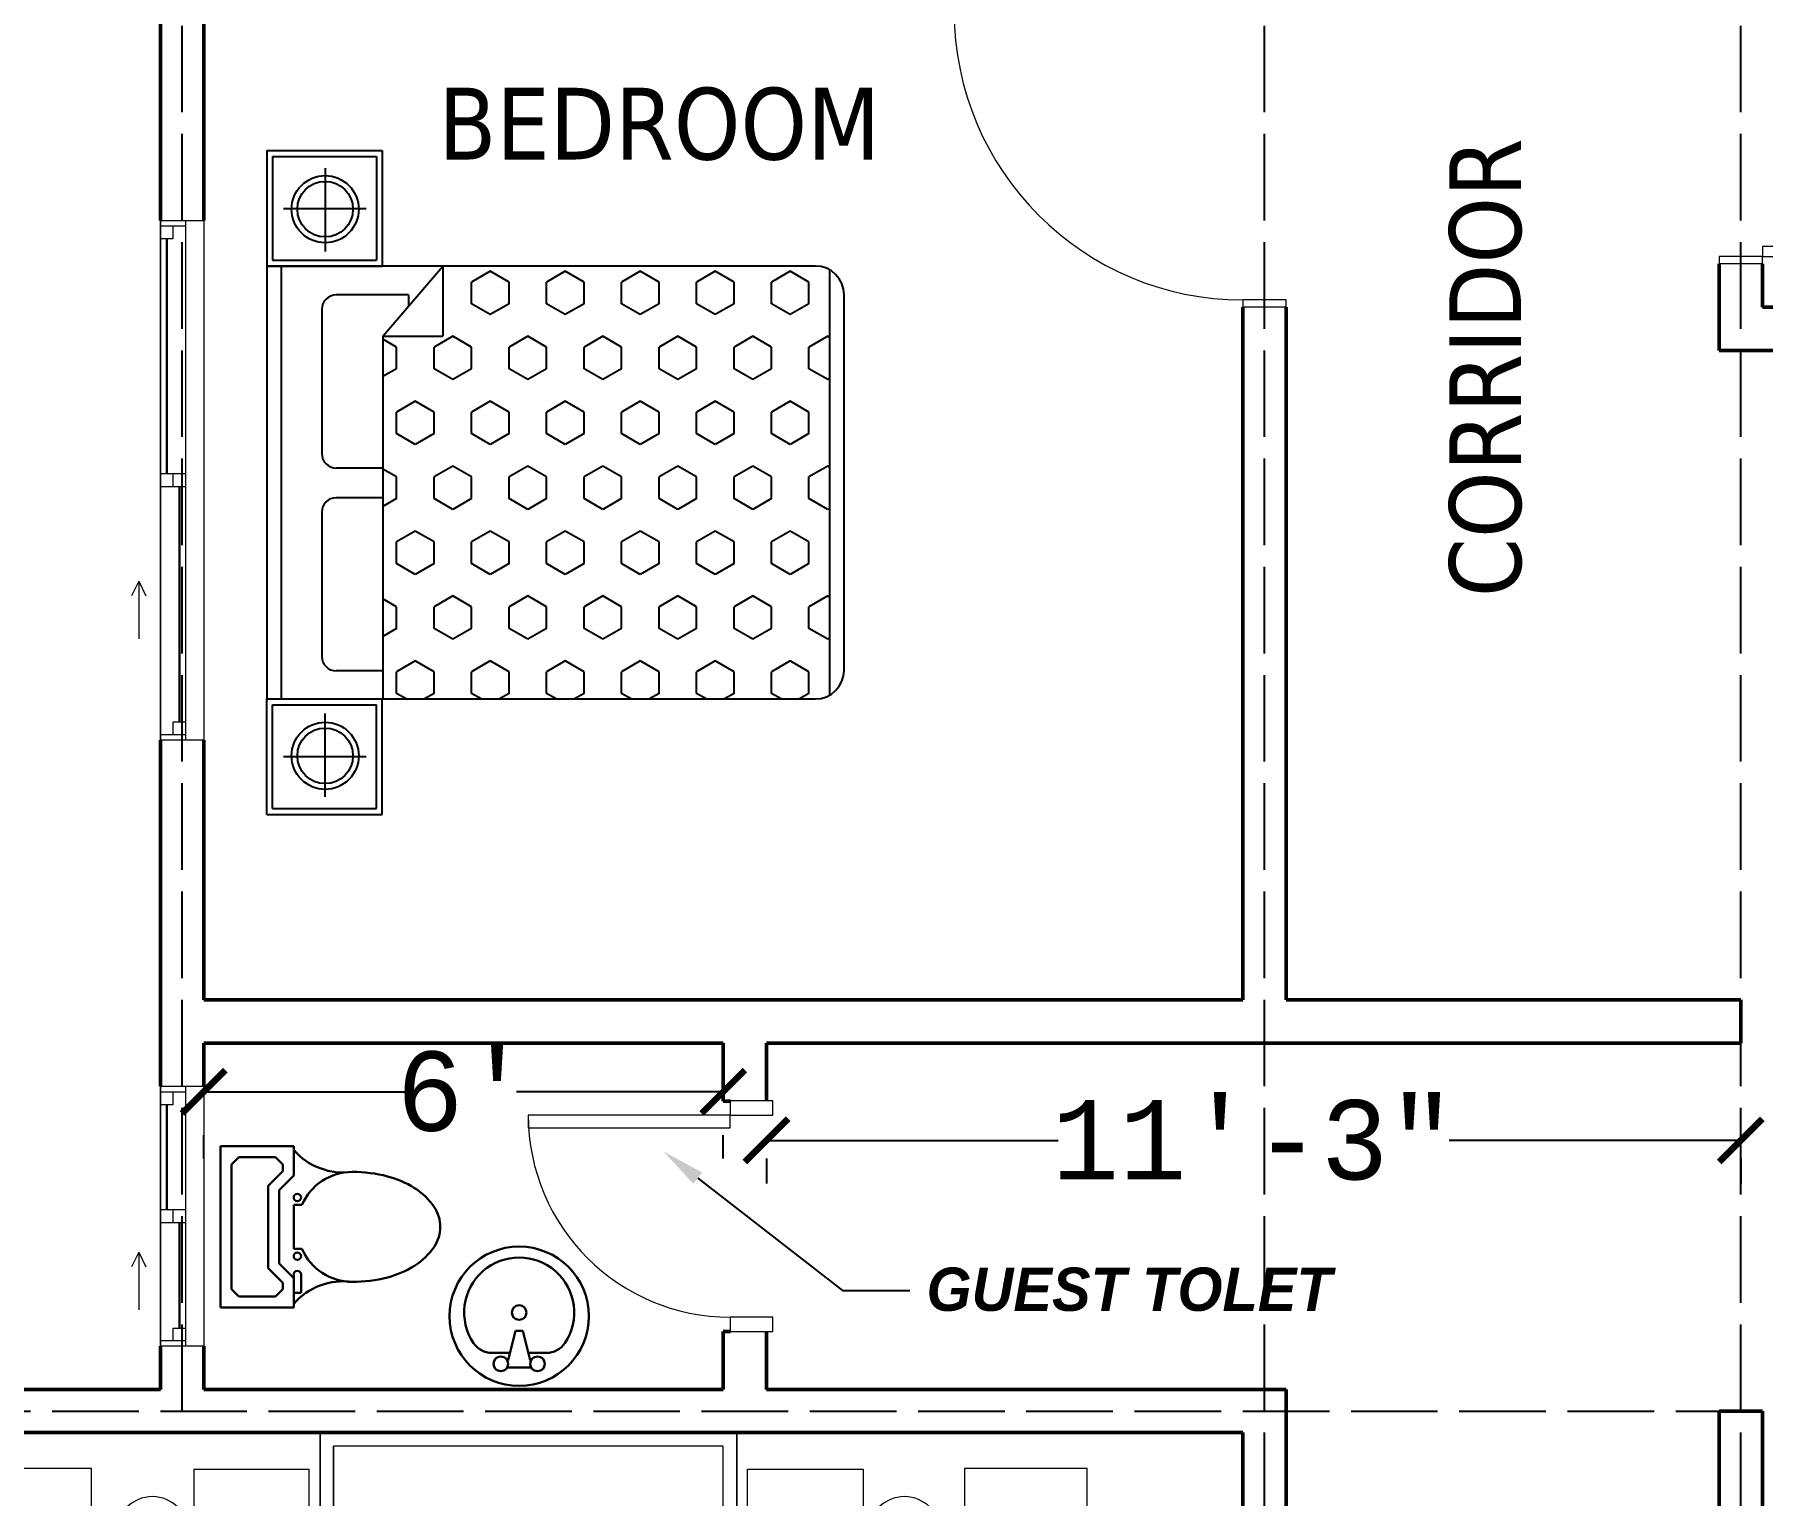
# Model space of a CAD drawing. Header units: inches. Extents: x 8351 to 42256, y 21052 to 33437.
# Drawn here: x 12259.1 to 12498.6, y 24125.3 to 24327.8 of the extents above; entities that cross this region are included whole.
import ezdxf
from ezdxf import colors
from ezdxf.entities.mleader import LeaderData, LeaderLine
from ezdxf.math import Vec2, Vec3

# ---------------------------------------------------------------- set-up
doc = ezdxf.new("R2010")
doc.units = ezdxf.units.IN
doc.header["$MEASUREMENT"] = 0
doc.linetypes.add('ACAD_ISO02W100', pattern=[15, 12, -3])
for name, color, linetype, lineweight in [('A-DIM', 7, 'Continuous', 25), ('A-DOOR', 10, 'Continuous', 13), ('A-DOOR-FRAM', 31, 'Continuous', 20), ('A-GLAZ', 160, 'Continuous', 13), ('A-PLUMBING', 6, 'Continuous', 30), ('A-TEXT', 7, 'Continuous', 25), ('A-WALL', 7, 'Continuous', 35), ('I-FURN', 30, 'Continuous', 9)]:
    doc.layers.add(name, color=color, linetype=linetype, lineweight=lineweight)
doc.layers.add('A-FUNTURE', color=241, linetype='Continuous')
doc.layers.add('A-G-BEAM', color=8, linetype='ACAD_ISO02W100')
doc.styles.add('ATT', font='txt')
doc.styles.add('PDF Tahoma', font='tahoma.ttf')
doc.styles.get("Standard").update_dxf_attribs({"font": 'consolab.ttf', "height": 11})
doc.dimstyles.get("Standard").update_dxf_attribs({"dimtxt": 11, "dimasz": 6, "dimexe": 6, "dimexo": 16, "dimgap": 0.09, "dimtad": 0, "dimdec": 0, "dimzin": 0, "dimdsep": 46, "dimlunit": 4, "dimtxsty": 'Standard', "dimblk": 'ARCHTICK', "dimcen": 0.09, "dimclrd": 256, "dimclre": 256, "dimclrt": 256, "dimadec": 0, "dimazin": 0, "dimtfac": 1, "dimtdec": 0, "dimtix": 1, "dimtofl": 0, "dimtmove": 0, "dimatfit": 2, "dimldrblk": 'ARCHTICK', "dimfxl": 1, "dimtolj": 1, "dimtzin": 0, "dimlwd": -1, "dimlwe": -1, "dimarcsym": 0})

# ---------------------------------------------------------------- blocks, each defined once
blk = doc.blocks.new('M_Window-Sliding-Double - 1500 x 1200mm-320546-B-Floorplan')
at = {"layer": 'A-GLAZ'}
for p, q in [((-36, 3.15), (36, 3.15)), ((36, -2.85), (-36, -2.85)), ((14, -5.85), (16, -4.85)), ((14, -5.85), (16, -6.85)), ((14, -5.85), (22, -5.85))]:
    blk.add_line(p, q, dxfattribs=at)
at = {"layer": 'A-GLAZ', "lineweight": 20}
for p, q in [((-36, -2.85), (-36, 3.15)), ((36, 3.15), (36, -2.85)), ((-36, 0.65), (-35.25, 0.65)), ((-35.25, -2.85), (-35.25, 0.65)), ((-0.875, 0.65), (0.875, 0.65)), ((-0.875, 0.65), (-0.875, -2.85)), ((0.875, -2.85), (0.875, 0.65)), ((33.5, 0.65), (36, 0.65)), ((33.5, -1.1), (33.5, 0.65)), ((35.25, -2.85), (35.25, 0.65)), ((-33.5, -1.1), (-35.25, -1.1)), ((-33.5, -2.85), (-33.5, -1.1)), ((0.875, -1.1), (-0.875, -1.1)), ((35.25, -1.1), (33.5, -1.1)), ((-36, -2.85), (-33.5, -2.85)), ((-0.875, -2.85), (0.875, -2.85)), ((35.25, -2.85), (36, -2.85))]:
    blk.add_line(p, q, dxfattribs=at)
at = {"layer": 'A-GLAZ', "lineweight": 9}
for p, q in [((-35.25, 0.65), (-0.875, 0.65)), ((0.875, 0.65), (33.5, 0.65)), ((-33.5, -2.85), (-0.875, -2.85)), ((0.875, -2.85), (35.25, -2.85))]:
    blk.add_line(p, q, dxfattribs=at)
at = {"layer": 'A-GLAZ', "lineweight": 30}
for p, q in [((-33.5, -1.975), (-0.875, -1.975)), ((0.875, -0.225), (33.5, -0.225))]:
    blk.add_line(p, q, dxfattribs=at)
blk = doc.blocks.new('M_Window-Sliding-Double - 1500 x 1200mm 4-320541-B-Floorplan')
at = {"layer": 'A-GLAZ'}
for p, q in [((-18, 3.15), (18, 3.15)), ((18, -2.85), (-18, -2.85)), ((5, -5.85), (7, -4.85)), ((5, -5.85), (7, -6.85)), ((5, -5.85), (13, -5.85))]:
    blk.add_line(p, q, dxfattribs=at)
at = {"layer": 'A-GLAZ', "lineweight": 20}
for p, q in [((-18, -2.85), (-18, 3.15)), ((18, 3.15), (18, -2.85)), ((-18, 0.65), (-17.25, 0.65)), ((-17.25, -2.85), (-17.25, 0.65)), ((-0.875, 0.65), (0.875, 0.65)), ((-0.875, 0.65), (-0.875, -2.85)), ((0.875, -2.85), (0.875, 0.65)), ((15.5, 0.65), (18, 0.65)), ((15.5, -1.1), (15.5, 0.65)), ((17.25, -2.85), (17.25, 0.65)), ((-15.5, -1.1), (-17.25, -1.1)), ((-15.5, -2.85), (-15.5, -1.1)), ((0.875, -1.1), (-0.875, -1.1)), ((17.25, -1.1), (15.5, -1.1)), ((-18, -2.85), (-15.5, -2.85)), ((-0.875, -2.85), (0.875, -2.85)), ((17.25, -2.85), (18, -2.85))]:
    blk.add_line(p, q, dxfattribs=at)
at = {"layer": 'A-GLAZ', "lineweight": 9}
for p, q in [((-17.25, 0.65), (-0.875, 0.65)), ((0.875, 0.65), (15.5, 0.65)), ((-15.5, -2.85), (-0.875, -2.85)), ((0.875, -2.85), (17.25, -2.85))]:
    blk.add_line(p, q, dxfattribs=at)
at = {"layer": 'A-GLAZ', "lineweight": 30}
for p, q in [((-15.5, -1.975), (-0.875, -1.975)), ((0.875, -0.225), (15.5, -0.225))]:
    blk.add_line(p, q, dxfattribs=at)
blk = doc.blocks.new('M_Door-Passage-Single-Vision_Lite - M_Door-Passage-Single-Vision_Lite-332601-B-Floorplan')
at = {"layer": 'A-DOOR', "lineweight": 20}
for p, q in [((14, 30.27), (12.23, 30.27)), ((12.23, 30.27), (12.23, 2.27)), ((14, 2.27), (14, 30.27)), ((12.23, 2.27), (14, 2.27))]:
    blk.add_line(p, q, dxfattribs=at)
at = {"layer": 'A-DOOR', "lineweight": 9}
blk.add_arc((14, 2.27), 28, 90, 180, dxfattribs=at)
at = {"layer": 'A-DOOR-FRAM'}
for p, q in [((-14, 2.27), (-15.97, 2.27)), ((-15.97, 2.27), (-15.97, -3.64)), ((-14, -3.64), (-14, 2.27)), ((14, 2.27), (14, -3.64)), ((15.97, 2.27), (14, 2.27)), ((15.97, -3.64), (15.97, 2.27)), ((-15.97, -3.64), (-14, -3.64)), ((14, -3.64), (15.97, -3.64))]:
    blk.add_line(p, q, dxfattribs=at)
blk = doc.blocks.new('M_Door-Interior-Single-6_Panel-Wood - M_Door-Interior-Single-6_Panel-Wood-335759-B-Floorplan')
at = {"layer": 'A-DOOR', "lineweight": 20}
for p, q in [((20, 42.88), (18.62, 42.88)), ((18.62, 42.88), (18.62, 2.88)), ((20, 2.88), (20, 42.88)), ((18.62, 2.88), (20, 2.88))]:
    blk.add_line(p, q, dxfattribs=at)
at = {"layer": 'A-DOOR', "lineweight": 9}
blk.add_arc((20, 2.88), 40, 90, 180, dxfattribs=at)
at = {"layer": 'A-DOOR-FRAM'}
for p, q in [((-20, 2.88), (-20.98, 2.88)), ((-20.98, 2.88), (-20.98, -3.13)), ((-20, -3.13), (-20, 2.88)), ((20, 2.88), (20, -3.13)), ((20.98, 2.88), (20, 2.88)), ((20.98, -3.13), (20.98, 2.88)), ((-20.98, -3.13), (-20, -3.13)), ((20, -3.13), (20.98, -3.13))]:
    blk.add_line(p, q, dxfattribs=at)
blk = doc.blocks.new('Entertainment_Center_9063 - Entertainment_Center_9063-571366-UPPER-FLOOR')
at = {"layer": 'I-FURN'}
for p, q in [((25.87, 25.87), (-31.87, 25.87)), ((-31.87, 25.87), (-31.87, 11.92)), ((-31.87, 25.87), (25.87, 25.87)), ((-31.87, 11.92), (-31.87, 25.87)), ((-30, 24), (-30, 11.92)), ((24, 24), (-30, 24)), ((24, 24), (-30, 24)), ((-30, 11.92), (-30, 24)), ((24, 11.92), (24, 24)), ((24, 11.92), (24, 24)), ((25.87, 11.92), (25.87, 25.87)), ((25.87, 25.87), (25.87, 11.92)), ((-80.55, 20.92), (-80.55, -0.08)), ((-63.55, 20.92), (-80.55, 20.92)), ((-63.55, -0.08), (-63.55, 20.92)), ((-49.37, 20.83), (-33.37, 20.83)), ((-49.37, 20.83), (-49.37, 9.92)), ((-33.37, 11.92), (-33.37, 20.83)), ((27.37, 20.83), (43.37, 20.83)), ((27.37, 11.92), (27.37, 20.83)), ((43.37, 20.83), (43.37, 9.92)), ((57.45, 20.92), (57.45, -0.08)), ((74.45, 20.92), (57.45, 20.92)), ((74.45, -0.08), (74.45, 20.92)), ((-57.61, 13.63), (-52.61, 13.63)), ((-57.61, 13.63), (-57.11, 9.92)), ((-52.61, 13.63), (-53.11, 9.92)), ((-6.87, 14.25), (-6.87, 11.92)), ((0.88, 14.25), (-6.87, 14.25)), ((0.88, 11.92), (0.88, 14.25)), ((46.61, 13.63), (51.61, 13.63)), ((46.61, 13.63), (47.11, 9.92)), ((51.61, 13.63), (51.11, 9.92)), ((-57.11, 9.92), (-53.11, 9.92)), ((-57.11, 9.86), (-57.11, 9.92)), ((-53.11, 9.92), (-57.11, 9.92)), ((-53.11, 9.86), (-57.11, 9.86)), ((-53.11, 9.92), (-53.11, 9.86)), ((-49.37, 9.92), (-45.08, 11.92)), ((43.37, 9.92), (-49.37, 9.92)), ((-49.37, 9.92), (-49.37, 8.92)), ((-45.08, 11.92), (39.08, 11.92)), ((39.08, 11.92), (43.37, 9.92)), ((43.37, 8.92), (43.37, 9.92)), ((47.11, 9.92), (51.11, 9.92)), ((47.11, 9.92), (47.11, 9.86)), ((51.11, 9.92), (47.11, 9.92)), ((51.11, 9.86), (47.11, 9.86)), ((51.11, 9.86), (51.11, 9.92)), ((-49.37, 8.92), (-49.37, 0)), ((43.37, 8.92), (-49.37, 8.92)), ((-33.37, 0), (-33.37, 8.92)), ((-31.87, 8.92), (-31.87, -1.87)), ((-31.87, -1.87), (-31.87, 8.92)), ((-30, 8.92), (-30, 0)), ((-30, 0), (-30, 8.92)), ((24, 0), (24, 8.92)), ((24, 0), (24, 8.92)), ((25.87, -1.87), (25.87, 8.92)), ((25.87, 8.92), (25.87, -1.87)), ((27.37, 0), (27.37, 8.92)), ((43.37, 8.92), (43.37, 0)), ((-21.94, 4.97), (-11.94, 4.97)), ((-21.94, 4.82), (-21.94, 4.97)), ((-21.94, 0.97), (-21.94, 4.82)), ((-21.94, 4.82), (-11.94, 4.82)), ((-11.94, 4.97), (-11.94, 4.82)), ((-11.94, 4.82), (-11.94, 0.97)), ((5.69, 4.57), (5.69, 4.72)), ((5.69, 4.72), (15.69, 4.72)), ((5.69, 0.72), (5.69, 4.57)), ((5.69, 4.57), (15.69, 4.57)), ((15.69, 4.72), (15.69, 4.57)), ((15.69, 4.57), (15.69, 0.72)), ((-33.37, 0), (-49.37, 0)), ((-30, 0), (24, 0)), ((-30, 0), (24, 0)), ((-21.94, 0.54), (-21.94, 0.97)), ((-11.94, 0.97), (-21.94, 0.97)), ((-21.94, 0.54), (-11.94, 0.54)), ((-11.94, 0.97), (-11.94, 0.54)), ((5.69, 0.29), (5.69, 0.72)), ((15.69, 0.72), (5.69, 0.72)), ((5.69, 0.29), (15.69, 0.29)), ((15.69, 0.72), (15.69, 0.29)), ((43.37, 0), (27.37, 0)), ((-80.55, -0.08), (-63.55, -0.08)), ((-79.84, -0.08), (-79.84, -0.2)), ((-64.09, -0.2), (-79.84, -0.2)), ((-64.09, -0.2), (-64.09, -0.08)), ((-46.62, 0), (-46.62, -0.06)), ((-36.12, -0.06), (-46.62, -0.06)), ((-36.12, -0.06), (-36.12, 0)), ((-31.87, -1.87), (25.87, -1.87)), ((25.87, -1.87), (-31.87, -1.87)), ((30.12, 0), (30.12, -0.06)), ((40.62, -0.06), (30.12, -0.06)), ((40.62, -0.06), (40.62, 0)), ((57.45, -0.08), (74.45, -0.08)), ((58.13, -0.08), (58.13, -0.2)), ((73.88, -0.2), (58.13, -0.2)), ((73.88, -0.2), (73.88, -0.08))]:
    blk.add_line(p, q, dxfattribs=at)
at = {"layer": 'I-FURN', "flags": 128}
for points in [[(-78.28, -0.2), (-78.28, -0.22), (-78.28, -0.24), (-78.28, -0.26), (-78.28, -0.28), (-78.27, -0.3), (-78.27, -0.32), (-78.27, -0.34), (-78.26, -0.36), (-78.25, -0.38), (-78.25, -0.4), (-78.24, -0.42), (-78.23, -0.43), (-78.22, -0.45), (-78.21, -0.47), (-78.2, -0.49), (-78.19, -0.5), (-78.17, -0.52), (-78.16, -0.53), (-78.15, -0.55), (-78.13, -0.56), (-78.12, -0.58), (-78.1, -0.59), (-78.09, -0.6), (-78.07, -0.61), (-78.06, -0.62), (-78.04, -0.64), (-78.02, -0.65), (-78, -0.65), (-77.98, -0.66), (-77.97, -0.67), (-77.95, -0.68), (-77.93, -0.68), (-77.91, -0.69), (-77.89, -0.69), (-77.87, -0.7), (-77.85, -0.7), (-77.83, -0.7), (-77.81, -0.7), (-77.79, -0.7), (-77.77, -0.7), (-77.75, -0.7), (-77.73, -0.7), (-77.71, -0.7), (-77.69, -0.7), (-77.67, -0.69), (-77.65, -0.69), (-77.63, -0.68), (-77.61, -0.67), (-77.6, -0.67), (-77.58, -0.66), (-77.56, -0.65), (-77.54, -0.64), (-77.52, -0.63), (-77.51, -0.62), (-77.49, -0.61), (-77.47, -0.6), (-77.46, -0.58), (-77.44, -0.57), (-77.43, -0.56), (-77.42, -0.54), (-77.4, -0.53), (-77.39, -0.51), (-77.38, -0.5), (-77.37, -0.48), (-77.36, -0.46), (-77.35, -0.44), (-77.34, -0.43), (-77.33, -0.41), (-77.32, -0.39), (-77.31, -0.37), (-77.31, -0.35), (-77.3, -0.33), (-77.3, -0.31), (-77.29, -0.29), (-77.29, -0.27), (-77.29, -0.25), (-77.29, -0.23), (-77.29, -0.21), (-77.28, -0.2)], [(-73.1, -0.2), (-73.1, -0.24), (-73.1, -0.28), (-73.09, -0.32), (-73.09, -0.36), (-73.08, -0.4), (-73.07, -0.44), (-73.06, -0.48), (-73.05, -0.52), (-73.04, -0.56), (-73.02, -0.59), (-73.01, -0.63), (-72.99, -0.67), (-72.97, -0.7), (-72.95, -0.74), (-72.93, -0.77), (-72.9, -0.8), (-72.88, -0.83), (-72.85, -0.86), (-72.83, -0.89), (-72.8, -0.92), (-72.77, -0.95), (-72.74, -0.97), (-72.71, -1), (-72.68, -1.02), (-72.64, -1.05), (-72.61, -1.07), (-72.57, -1.09), (-72.54, -1.1), (-72.5, -1.12), (-72.46, -1.14), (-72.43, -1.15), (-72.39, -1.16), (-72.35, -1.17), (-72.31, -1.18), (-72.27, -1.19), (-72.23, -1.2), (-72.19, -1.2), (-72.15, -1.2), (-72.11, -1.2), (-72.07, -1.2), (-72.03, -1.2), (-71.99, -1.2), (-71.95, -1.19), (-71.91, -1.19), (-71.87, -1.18), (-71.84, -1.17), (-71.8, -1.16), (-71.76, -1.14), (-71.72, -1.13), (-71.69, -1.11), (-71.65, -1.1), (-71.61, -1.08), (-71.58, -1.06), (-71.55, -1.04), (-71.51, -1.01), (-71.48, -0.99), (-71.45, -0.96), (-71.42, -0.94), (-71.39, -0.91), (-71.36, -0.88), (-71.34, -0.85), (-71.31, -0.82), (-71.29, -0.79), (-71.27, -0.75), (-71.25, -0.72), (-71.23, -0.68), (-71.21, -0.65), (-71.19, -0.61), (-71.17, -0.58), (-71.16, -0.54), (-71.15, -0.5), (-71.14, -0.46), (-71.13, -0.42), (-71.12, -0.38), (-71.11, -0.35), (-71.11, -0.31), (-71.1, -0.27), (-71.1, -0.23), (-71.1, -0.2)], [(-66.73, -0.2), (-66.73, -0.22), (-66.73, -0.24), (-66.73, -0.26), (-66.73, -0.28), (-66.72, -0.3), (-66.72, -0.32), (-66.71, -0.34), (-66.71, -0.36), (-66.7, -0.38), (-66.69, -0.4), (-66.69, -0.42), (-66.68, -0.43), (-66.67, -0.45), (-66.66, -0.47), (-66.65, -0.49), (-66.63, -0.5), (-66.62, -0.52), (-66.61, -0.53), (-66.6, -0.55), (-66.58, -0.56), (-66.57, -0.58), (-66.55, -0.59), (-66.54, -0.6), (-66.52, -0.61), (-66.5, -0.62), (-66.49, -0.64), (-66.47, -0.65), (-66.45, -0.65), (-66.43, -0.66), (-66.41, -0.67), (-66.4, -0.68), (-66.38, -0.68), (-66.36, -0.69), (-66.34, -0.69), (-66.32, -0.7), (-66.3, -0.7), (-66.28, -0.7), (-66.26, -0.7), (-66.24, -0.7), (-66.22, -0.7), (-66.2, -0.7), (-66.18, -0.7), (-66.16, -0.7), (-66.14, -0.7), (-66.12, -0.69), (-66.1, -0.69), (-66.08, -0.68), (-66.06, -0.67), (-66.04, -0.67), (-66.03, -0.66), (-66.01, -0.65), (-65.99, -0.64), (-65.97, -0.63), (-65.96, -0.62), (-65.94, -0.61), (-65.92, -0.6), (-65.91, -0.58), (-65.89, -0.57), (-65.88, -0.56), (-65.86, -0.54), (-65.85, -0.53), (-65.84, -0.51), (-65.83, -0.5), (-65.82, -0.48), (-65.8, -0.46), (-65.79, -0.44), (-65.79, -0.43), (-65.78, -0.41), (-65.77, -0.39), (-65.76, -0.37), (-65.76, -0.35), (-65.75, -0.33), (-65.75, -0.31), (-65.74, -0.29), (-65.74, -0.27), (-65.74, -0.25), (-65.73, -0.23), (-65.73, -0.21), (-65.73, -0.2)], [(59.68, -0.2), (59.68, -0.22), (59.68, -0.24), (59.68, -0.26), (59.68, -0.28), (59.69, -0.3), (59.69, -0.32), (59.7, -0.34), (59.7, -0.36), (59.71, -0.38), (59.72, -0.4), (59.73, -0.42), (59.73, -0.43), (59.74, -0.45), (59.75, -0.47), (59.77, -0.49), (59.78, -0.5), (59.79, -0.52), (59.8, -0.53), (59.82, -0.55), (59.83, -0.56), (59.84, -0.58), (59.86, -0.59), (59.88, -0.6), (59.89, -0.61), (59.91, -0.62), (59.92, -0.64), (59.94, -0.65), (59.96, -0.65), (59.98, -0.66), (60, -0.67), (60.02, -0.68), (60.03, -0.68), (60.05, -0.69), (60.07, -0.69), (60.09, -0.7), (60.11, -0.7), (60.13, -0.7), (60.15, -0.7), (60.17, -0.7), (60.19, -0.7), (60.21, -0.7), (60.23, -0.7), (60.25, -0.7), (60.27, -0.7), (60.29, -0.69), (60.31, -0.69), (60.33, -0.68), (60.35, -0.67), (60.37, -0.67), (60.39, -0.66), (60.4, -0.65), (60.42, -0.64), (60.44, -0.63), (60.46, -0.62), (60.47, -0.61), (60.49, -0.6), (60.5, -0.58), (60.52, -0.57), (60.53, -0.56), (60.55, -0.54), (60.56, -0.53), (60.57, -0.51), (60.58, -0.5), (60.6, -0.48), (60.61, -0.46), (60.62, -0.44), (60.63, -0.43), (60.63, -0.41), (60.64, -0.39), (60.65, -0.37), (60.66, -0.35), (60.66, -0.33), (60.67, -0.31), (60.67, -0.29), (60.67, -0.27), (60.68, -0.25), (60.68, -0.23), (60.68, -0.21), (60.68, -0.2)], [(64.86, -0.2), (64.86, -0.24), (64.86, -0.28), (64.87, -0.32), (64.87, -0.36), (64.88, -0.4), (64.89, -0.44), (64.9, -0.48), (64.91, -0.52), (64.93, -0.56), (64.94, -0.59), (64.96, -0.63), (64.97, -0.67), (64.99, -0.7), (65.01, -0.74), (65.04, -0.77), (65.06, -0.8), (65.08, -0.83), (65.11, -0.86), (65.14, -0.89), (65.16, -0.92), (65.19, -0.95), (65.22, -0.97), (65.26, -1), (65.29, -1.02), (65.32, -1.05), (65.35, -1.07), (65.39, -1.09), (65.43, -1.1), (65.46, -1.12), (65.5, -1.14), (65.54, -1.15), (65.57, -1.16), (65.61, -1.17), (65.65, -1.18), (65.69, -1.19), (65.73, -1.2), (65.77, -1.2), (65.81, -1.2), (65.85, -1.2), (65.89, -1.2), (65.93, -1.2), (65.97, -1.2), (66.01, -1.19), (66.05, -1.19), (66.09, -1.18), (66.13, -1.17), (66.17, -1.16), (66.2, -1.14), (66.24, -1.13), (66.28, -1.11), (66.31, -1.1), (66.35, -1.08), (66.38, -1.06), (66.42, -1.04), (66.45, -1.01), (66.48, -0.99), (66.51, -0.96), (66.54, -0.94), (66.57, -0.91), (66.6, -0.88), (66.62, -0.85), (66.65, -0.82), (66.67, -0.79), (66.7, -0.75), (66.72, -0.72), (66.74, -0.68), (66.76, -0.65), (66.77, -0.61), (66.79, -0.58), (66.8, -0.54), (66.82, -0.5), (66.83, -0.46), (66.84, -0.42), (66.84, -0.38), (66.85, -0.35), (66.86, -0.31), (66.86, -0.27), (66.86, -0.23), (66.86, -0.2)], [(71.23, -0.2), (71.23, -0.22), (71.23, -0.24), (71.23, -0.26), (71.24, -0.28), (71.24, -0.3), (71.24, -0.32), (71.25, -0.34), (71.26, -0.36), (71.26, -0.38), (71.27, -0.4), (71.28, -0.42), (71.29, -0.43), (71.3, -0.45), (71.31, -0.47), (71.32, -0.49), (71.33, -0.5), (71.34, -0.52), (71.35, -0.53), (71.37, -0.55), (71.38, -0.56), (71.4, -0.58), (71.41, -0.59), (71.43, -0.6), (71.44, -0.61), (71.46, -0.62), (71.48, -0.64), (71.49, -0.65), (71.51, -0.65), (71.53, -0.66), (71.55, -0.67), (71.57, -0.68), (71.59, -0.68), (71.61, -0.69), (71.63, -0.69), (71.64, -0.7), (71.66, -0.7), (71.68, -0.7), (71.7, -0.7), (71.72, -0.7), (71.74, -0.7), (71.76, -0.7), (71.78, -0.7), (71.8, -0.7), (71.82, -0.7), (71.84, -0.69), (71.86, -0.69), (71.88, -0.68), (71.9, -0.67), (71.92, -0.67), (71.94, -0.66), (71.96, -0.65), (71.97, -0.64), (71.99, -0.63), (72.01, -0.62), (72.02, -0.61), (72.04, -0.6), (72.06, -0.58), (72.07, -0.57), (72.08, -0.56), (72.1, -0.54), (72.11, -0.53), (72.12, -0.51), (72.14, -0.5), (72.15, -0.48), (72.16, -0.46), (72.17, -0.44), (72.18, -0.43), (72.19, -0.41), (72.19, -0.39), (72.2, -0.37), (72.21, -0.35), (72.21, -0.33), (72.22, -0.31), (72.22, -0.29), (72.22, -0.27), (72.23, -0.25), (72.23, -0.23), (72.23, -0.21), (72.23, -0.2)]]:
    blk.add_lwpolyline(points, dxfattribs=at)
at = {"layer": 'I-FURN'}
for centre, radius, start, end in [((-55.11, 12), 5, 360, 180), ((49.11, 12), 5, 0, 180), ((-55.11, 12), 5, 180, 360), ((-2.85, 11.4), 2.55, 11.821, 168.179), ((49.11, 12), 5, 180, 360)]:
    blk.add_arc(centre, radius, start, end, dxfattribs=at)
for points in [[(25.87, 25.87), (25.87, 25.87), (25.87, 25.87), (25.87, 25.87)], [(25.87, 25.87), (25.87, 25.87), (25.87, 25.87), (25.87, 25.87)], [(-31.87, -1.87), (-31.87, -1.87), (-31.87, -1.87), (-31.87, -1.87)], [(-31.87, -1.87), (-31.87, -1.87), (-31.87, -1.87), (-31.87, -1.87)], [(25.87, -1.87), (25.87, -1.87), (25.87, -1.87), (25.87, -1.87)], [(25.87, -1.87), (25.87, -1.87), (25.87, -1.87), (25.87, -1.87)]]:
    blk.add_open_spline(points, degree=3, dxfattribs=at)
blk = doc.blocks.new('*X414')
at = {"color": 0, "ltscale": 120}
for p, q in [((62755.8, 38937.8), (62775, 38971.1)), ((62775, 38971.1), (62850, 38971.1)), ((62887.5, 38906.2), (62850, 38971.1)), ((63000, 38971.1), (62972.5, 39018.8)), ((63000, 38971.1), (63075, 38971.1)), ((63075, 38971.1), (63102.5, 39018.8)), ((63187.5, 38906.2), (63225, 38971.1)), ((63225, 38971.1), (63300, 38971.1)), ((63337.5, 38906.2), (63300, 38971.1)), ((63450, 38971.1), (63422.5, 39018.8)), ((63450, 38971.1), (63525, 38971.1)), ((63525, 38971.1), (63552.5, 39018.8)), ((63637.5, 38906.2), (63675, 38971.1)), ((63675, 38971.1), (63750, 38971.1)), ((63787.5, 38906.2), (63750, 38971.1)), ((63900, 38971.1), (63872.5, 39018.8)), ((63900, 38971.1), (63975, 38971.1)), ((63975, 38971.1), (64002.5, 39018.8)), ((62775, 38841.2), (62755.8, 38874.6)), ((62850, 38841.2), (62887.5, 38906.2)), ((63225, 38841.2), (63187.5, 38906.2)), ((63300, 38841.2), (63337.5, 38906.2)), ((63675, 38841.2), (63637.5, 38906.2)), ((63750, 38841.2), (63787.5, 38906.2)), ((62775, 38841.2), (62850, 38841.2)), ((62962.5, 38776.3), (63000, 38841.2)), ((63000, 38841.2), (63075, 38841.2)), ((63112.5, 38776.3), (63075, 38841.2)), ((63225, 38841.2), (63300, 38841.2)), ((63412.5, 38776.3), (63450, 38841.2)), ((63450, 38841.2), (63525, 38841.2)), ((63562.5, 38776.3), (63525, 38841.2)), ((63675, 38841.2), (63750, 38841.2)), ((63862.5, 38776.3), (63900, 38841.2)), ((63900, 38841.2), (63975, 38841.2)), ((64012.5, 38776.3), (63975, 38841.2)), ((63000, 38711.3), (62962.5, 38776.3)), ((63075, 38711.3), (63112.5, 38776.3)), ((63450, 38711.3), (63412.5, 38776.3)), ((63525, 38711.3), (63562.5, 38776.3)), ((63900, 38711.3), (63862.5, 38776.3)), ((63975, 38711.3), (64012.5, 38776.3)), ((62755.8, 38678), (62775, 38711.3)), ((62775, 38711.3), (62850, 38711.3)), ((62887.5, 38646.4), (62850, 38711.3)), ((63000, 38711.3), (63075, 38711.3)), ((63187.5, 38646.4), (63225, 38711.3)), ((63225, 38711.3), (63300, 38711.3)), ((63337.5, 38646.4), (63300, 38711.3)), ((63450, 38711.3), (63525, 38711.3)), ((63637.5, 38646.4), (63675, 38711.3)), ((63675, 38711.3), (63750, 38711.3)), ((63787.5, 38646.4), (63750, 38711.3)), ((63900, 38711.3), (63975, 38711.3)), ((64087.5, 38646.4), (64125, 38711.3)), ((64125, 38711.3), (64200, 38711.3)), ((64237.5, 38646.4), (64200, 38711.3)), ((62775, 38581.4), (62755.8, 38614.8)), ((62850, 38581.4), (62887.5, 38646.4)), ((63225, 38581.4), (63187.5, 38646.4)), ((63300, 38581.4), (63337.5, 38646.4)), ((63675, 38581.4), (63637.5, 38646.4)), ((63750, 38581.4), (63787.5, 38646.4)), ((64125, 38581.4), (64087.5, 38646.4)), ((64200, 38581.4), (64237.5, 38646.4)), ((62775, 38581.4), (62850, 38581.4)), ((62962.5, 38516.5), (63000, 38581.4)), ((63000, 38581.4), (63075, 38581.4)), ((63112.5, 38516.5), (63075, 38581.4)), ((63225, 38581.4), (63300, 38581.4)), ((63412.5, 38516.5), (63450, 38581.4)), ((63450, 38581.4), (63525, 38581.4)), ((63562.5, 38516.5), (63525, 38581.4)), ((63675, 38581.4), (63750, 38581.4)), ((63862.5, 38516.5), (63900, 38581.4)), ((63900, 38581.4), (63975, 38581.4)), ((64012.5, 38516.5), (63975, 38581.4)), ((64125, 38581.4), (64200, 38581.4)), ((63000, 38451.5), (62962.5, 38516.5)), ((63075, 38451.5), (63112.5, 38516.5)), ((63450, 38451.5), (63412.5, 38516.5)), ((63525, 38451.5), (63562.5, 38516.5)), ((63900, 38451.5), (63862.5, 38516.5)), ((63975, 38451.5), (64012.5, 38516.5)), ((62755.8, 38418.2), (62775, 38451.5)), ((62775, 38451.5), (62850, 38451.5)), ((62887.5, 38386.6), (62850, 38451.5)), ((63000, 38451.5), (63075, 38451.5)), ((63187.5, 38386.6), (63225, 38451.5)), ((63225, 38451.5), (63300, 38451.5)), ((63337.5, 38386.6), (63300, 38451.5)), ((63450, 38451.5), (63525, 38451.5)), ((63637.5, 38386.6), (63675, 38451.5)), ((63675, 38451.5), (63750, 38451.5)), ((63787.5, 38386.6), (63750, 38451.5)), ((63900, 38451.5), (63975, 38451.5)), ((64087.5, 38386.6), (64125, 38451.5)), ((64125, 38451.5), (64200, 38451.5)), ((64237.5, 38386.6), (64200, 38451.5)), ((62850, 38321.6), (62887.5, 38386.6)), ((63225, 38321.6), (63187.5, 38386.6)), ((63300, 38321.6), (63337.5, 38386.6)), ((63675, 38321.6), (63637.5, 38386.6)), ((63750, 38321.6), (63787.5, 38386.6)), ((64125, 38321.6), (64087.5, 38386.6)), ((64200, 38321.6), (64237.5, 38386.6)), ((62775, 38321.6), (62755.8, 38354.9)), ((62775, 38321.6), (62850, 38321.6)), ((62962.5, 38256.7), (63000, 38321.6)), ((63000, 38321.6), (63075, 38321.6)), ((63112.5, 38256.7), (63075, 38321.6)), ((63225, 38321.6), (63300, 38321.6)), ((63412.5, 38256.7), (63450, 38321.6)), ((63450, 38321.6), (63525, 38321.6)), ((63562.5, 38256.7), (63525, 38321.6)), ((63675, 38321.6), (63750, 38321.6)), ((63862.5, 38256.7), (63900, 38321.6)), ((63900, 38321.6), (63975, 38321.6)), ((64012.5, 38256.7), (63975, 38321.6)), ((64125, 38321.6), (64200, 38321.6)), ((63000, 38191.7), (62962.5, 38256.7)), ((63075, 38191.7), (63112.5, 38256.7)), ((63450, 38191.7), (63412.5, 38256.7)), ((63525, 38191.7), (63562.5, 38256.7)), ((63900, 38191.7), (63862.5, 38256.7)), ((63975, 38191.7), (64012.5, 38256.7)), ((62755.8, 38158.4), (62775, 38191.7)), ((62775, 38191.7), (62850, 38191.7)), ((62887.5, 38126.8), (62850, 38191.7)), ((63000, 38191.7), (63075, 38191.7)), ((63187.5, 38126.8), (63225, 38191.7)), ((63225, 38191.7), (63300, 38191.7)), ((63337.5, 38126.8), (63300, 38191.7)), ((63450, 38191.7), (63525, 38191.7)), ((63637.5, 38126.8), (63675, 38191.7)), ((63675, 38191.7), (63750, 38191.7)), ((63787.5, 38126.8), (63750, 38191.7)), ((63900, 38191.7), (63975, 38191.7)), ((64087.5, 38126.8), (64125, 38191.7)), ((64125, 38191.7), (64200, 38191.7)), ((64237.5, 38126.8), (64200, 38191.7)), ((62775, 38061.8), (62755.8, 38095.1)), ((62850, 38061.8), (62887.5, 38126.8)), ((63225, 38061.8), (63187.5, 38126.8)), ((63300, 38061.8), (63337.5, 38126.8)), ((63675, 38061.8), (63637.5, 38126.8)), ((63750, 38061.8), (63787.5, 38126.8)), ((64125, 38061.8), (64087.5, 38126.8)), ((64200, 38061.8), (64237.5, 38126.8)), ((62775, 38061.8), (62850, 38061.8)), ((62962.5, 37996.9), (63000, 38061.8)), ((63000, 38061.8), (63075, 38061.8)), ((63112.5, 37996.9), (63075, 38061.8)), ((63225, 38061.8), (63300, 38061.8)), ((63412.5, 37996.9), (63450, 38061.8)), ((63450, 38061.8), (63525, 38061.8)), ((63562.5, 37996.9), (63525, 38061.8)), ((63675, 38061.8), (63750, 38061.8)), ((63862.5, 37996.9), (63900, 38061.8)), ((63900, 38061.8), (63975, 38061.8)), ((64012.5, 37996.9), (63975, 38061.8)), ((64125, 38061.8), (64200, 38061.8)), ((63000, 37931.9), (62962.5, 37996.9)), ((63075, 37931.9), (63112.5, 37996.9)), ((63450, 37931.9), (63412.5, 37996.9)), ((63525, 37931.9), (63562.5, 37996.9)), ((63900, 37931.9), (63862.5, 37996.9)), ((63975, 37931.9), (64012.5, 37996.9)), ((62755.8, 37898.6), (62775, 37931.9)), ((62775, 37931.9), (62850, 37931.9)), ((62887.5, 37867), (62850, 37931.9)), ((63000, 37931.9), (63075, 37931.9)), ((63187.5, 37867), (63225, 37931.9)), ((63225, 37931.9), (63300, 37931.9)), ((63337.5, 37867), (63300, 37931.9)), ((63450, 37931.9), (63525, 37931.9)), ((63637.5, 37867), (63675, 37931.9)), ((63675, 37931.9), (63750, 37931.9)), ((63787.5, 37867), (63750, 37931.9)), ((63900, 37931.9), (63975, 37931.9)), ((64087.5, 37867), (64125, 37931.9)), ((64125, 37931.9), (64200, 37931.9)), ((64237.5, 37867), (64200, 37931.9)), ((62775, 37802), (62755.8, 37835.3)), ((62850, 37802), (62887.5, 37867)), ((63225, 37802), (63187.5, 37867)), ((63300, 37802), (63337.5, 37867)), ((63675, 37802), (63637.5, 37867)), ((63750, 37802), (63787.5, 37867)), ((64125, 37802), (64087.5, 37867)), ((64200, 37802), (64237.5, 37867)), ((62775, 37802), (62850, 37802)), ((62962.5, 37737.1), (63000, 37802)), ((63000, 37802), (63075, 37802)), ((63112.5, 37737.1), (63075, 37802)), ((63225, 37802), (63300, 37802)), ((63412.5, 37737.1), (63450, 37802)), ((63450, 37802), (63525, 37802)), ((63562.5, 37737.1), (63525, 37802)), ((63675, 37802), (63750, 37802)), ((63862.5, 37737.1), (63900, 37802)), ((63900, 37802), (63975, 37802)), ((64012.5, 37737.1), (63975, 37802)), ((64125, 37802), (64200, 37802)), ((63000, 37672.1), (62962.5, 37737.1)), ((63075, 37672.1), (63112.5, 37737.1)), ((63450, 37672.1), (63412.5, 37737.1)), ((63525, 37672.1), (63562.5, 37737.1)), ((63900, 37672.1), (63862.5, 37737.1)), ((63975, 37672.1), (64012.5, 37737.1)), ((62755.8, 37638.8), (62775, 37672.1)), ((62775, 37672.1), (62850, 37672.1)), ((62887.5, 37607.2), (62850, 37672.1)), ((63000, 37672.1), (63075, 37672.1)), ((63187.5, 37607.2), (63225, 37672.1)), ((63225, 37672.1), (63300, 37672.1)), ((63337.5, 37607.2), (63300, 37672.1)), ((63450, 37672.1), (63525, 37672.1)), ((63637.5, 37607.2), (63675, 37672.1)), ((63675, 37672.1), (63750, 37672.1)), ((63787.5, 37607.2), (63750, 37672.1)), ((63900, 37672.1), (63975, 37672.1)), ((64087.5, 37607.2), (64125, 37672.1)), ((64125, 37672.1), (64200, 37672.1)), ((64237.5, 37607.2), (64200, 37672.1)), ((62850, 37542.2), (62887.5, 37607.2)), ((63225, 37542.2), (63187.5, 37607.2)), ((63300, 37542.2), (63337.5, 37607.2)), ((63675, 37542.2), (63637.5, 37607.2)), ((63750, 37542.2), (63787.5, 37607.2)), ((64125, 37542.2), (64087.5, 37607.2)), ((64200, 37542.2), (64237.5, 37607.2)), ((62775, 37542.2), (62755.8, 37575.5)), ((62775, 37542.2), (62850, 37542.2)), ((62962.5, 37477.2), (63000, 37542.2)), ((63000, 37542.2), (63075, 37542.2)), ((63112.5, 37477.2), (63075, 37542.2)), ((63225, 37542.2), (63300, 37542.2)), ((63412.5, 37477.2), (63450, 37542.2)), ((63450, 37542.2), (63525, 37542.2)), ((63562.5, 37477.2), (63525, 37542.2)), ((63675, 37542.2), (63750, 37542.2)), ((63862.5, 37477.2), (63900, 37542.2)), ((63900, 37542.2), (63975, 37542.2)), ((64012.5, 37477.2), (63975, 37542.2)), ((64125, 37542.2), (64200, 37542.2)), ((62966.3, 37470.6), (62962.5, 37477.2)), ((63108.7, 37470.6), (63112.5, 37477.2)), ((63416.3, 37470.6), (63412.5, 37477.2)), ((63558.7, 37470.6), (63562.5, 37477.2)), ((63866.3, 37470.6), (63862.5, 37477.2)), ((64008.7, 37470.6), (64012.5, 37477.2))]:
    blk.add_line(p, q, dxfattribs=at)
blk = doc.blocks.new('P15TOI12')
at = {"color": 0, "linetype": 'ByBlock'}
for p, q in [((0, -279.4), (0, 279.4)), ((0, 279.4), (254, 279.4)), ((38.1, 215.9), (63.5, 241.3)), ((63.5, 241.3), (190.5, 241.3)), ((190.5, 241.3), (215.9, 215.9)), ((254, 279.4), (254, 177.8)), ((38.1, -215.9), (38.1, 215.9)), ((165.1, 142.8), (215.9, 193.6)), ((215.9, 215.9), (215.9, 193.6)), ((165.1, -142.8), (165.1, 142.8)), ((203.2, 127), (254, 177.8)), ((203.2, -127), (203.2, 127)), ((254, 76.2), (254, -76.2)), ((254, 76.2), (282.6, 76.2)), ((254, -76.2), (282.6, -76.2)), ((165.1, -142.8), (215.9, -193.6)), ((203.2, -127), (254, -177.8)), ((254, -165.1), (254, -177.8)), ((254, -279.4), (254, -177.8)), ((279.4, -228.6), (279.4, -165.1)), ((63.5, -241.3), (38.1, -215.9)), ((215.9, -215.9), (190.5, -241.3)), ((215.9, -215.9), (215.9, -193.6)), ((254, -228.6), (279.4, -228.6)), ((0, -279.4), (254, -279.4)), ((63.5, -241.3), (190.5, -241.3))]:
    blk.add_line(p, q, dxfattribs=at)
blk.add_lwpolyline([(457.2, -190.5, 0.063415), (579, -175, 0.076468), (672.7, -134.7, 0.107136), (741.6, -67.6, 0.147373), (762, 0, 0.147373), (741.6, 67.6, 0.107136), (672.7, 134.7, 0.076468), (579, 175, 0.063415), (457.2, 190.5, 0.063415)], format="xyb", dxfattribs=at)
for centre in [(266.7, 101.6), (266.7, -101.6)]:
    blk.add_circle(centre, 12.7, dxfattribs=at)
for centre, radius, start, end in [((426.2, 416.9), 228.5, 221.08899, 277.79892), ((457.2, 0), 190.5, 90, 156.42182), ((457.2, 0), 190.5, 203.57818, 270), ((266.7, -165.1), 12.7, 0, 180), ((426.2, -416.9), 228.5, 82.20108, 138.91101)]:
    blk.add_arc(centre, radius, start, end, dxfattribs=at)
at = {"color": 0, "linetype": 'ByBlock', "style": 'ATT'}
for tag, p, flags in [('ITEM', (0, -533.4), 3), ('ROOM_NUMBER', (0, -762), 1)]:
    blk.add_attdef(tag, p, '', height=152.4, dxfattribs=dict(at, flags=flags))
blk = doc.blocks.new('P15LAV05')
at = {"color": 0, "linetype": 'ByBlock'}
for p, q in [((114.3, 31.8), (114.3, 95)), ((63.5, -38.1), (63.5, 38.1)), ((190.5, 12.7), (88.9, 38.1)), ((190.5, -12.7), (190.5, 12.7)), ((88.9, -38.1), (190.5, -12.7)), ((114.3, -95), (114.3, -31.8))]:
    blk.add_line(p, q, dxfattribs=at)
for centre, radius in [((241.3, 0), 241.3), ((76.2, 63.5), 25.4), ((254, 0), 25.4), ((76.2, -63.5), 25.4)]:
    blk.add_circle(centre, radius, dxfattribs=at)
for centre, radius, start, end in [((254, 0), 190.5, 236.25101, 123.74899), ((190.5, 95), 76.2, 123.74899, 180), ((190.5, -95), 76.2, 180, 236.25101)]:
    blk.add_arc(centre, radius, start, end, dxfattribs=at)
at = {"color": 0, "linetype": 'ByBlock', "style": 'ATT'}
for tag, p, flags in [('ITEM', (0, -457.2), 3), ('ROOM_NUMBER', (0, -685.8), 1)]:
    blk.add_attdef(tag, p, '', height=152.4, dxfattribs=dict(at, flags=flags))
blk = doc.blocks.new('_ArchTick')
at = {"color": 0, "linetype": 'ByBlock', "const_width": 0.15}
blk.add_lwpolyline([(-0.5, -0.5), (0.5, 0.5)], dxfattribs=at)
blk = doc.blocks.new('*D697')
at = {"layer": 'A-DIM', "transparency": 16777216}
for p, q in [((12282.57, 24181.27), (12311.21, 24181.27)), ((12354.57, 24181.27), (12325.94, 24181.27)), ((12282.57, 24172.02), (12282.57, 24175.27)), ((12354.57, 24172.02), (12354.57, 24175.27))]:
    blk.add_line(p, q, dxfattribs=at)
at = {"layer": 'Defpoints', "color": 0, "transparency": 16777216}
for p in [(12282.57, 24188.02), (12354.57, 24188.02), (12282.57, 24181.27)]:
    blk.add_point(p, dxfattribs=at)
at = {"layer": 'A-DIM', "transparency": 16777216, "xscale": 6, "yscale": 6, "zscale": 6, "rotation": 180}
blk.add_blockref('_ArchTick', (12282.57, 24181.27), dxfattribs=at)
at = {"layer": 'A-DIM', "transparency": 16777216, "xscale": 6, "yscale": 6, "zscale": 6}
blk.add_blockref('_ArchTick', (12354.57, 24181.27), dxfattribs=at)
at = {"layer": 'A-DIM', "transparency": 16777216, "insert": (12318.57, 24181.27), "char_height": 11, "attachment_point": 5}
blk.add_mtext("\\A1;6'", dxfattribs=at)
blk = doc.blocks.new('*D698')
at = {"layer": 'A-DIM', "transparency": 16777216}
for p, q in [((12360.57, 24174.53), (12400.99, 24174.53)), ((12495.57, 24174.53), (12455.16, 24174.53)), ((12360.57, 24172.02), (12360.57, 24168.53)), ((12495.57, 24172.02), (12495.57, 24168.53))]:
    blk.add_line(p, q, dxfattribs=at)
at = {"layer": 'Defpoints', "color": 0, "transparency": 16777216}
for p in [(12360.57, 24188.02), (12495.57, 24188.02), (12495.57, 24174.53)]:
    blk.add_point(p, dxfattribs=at)
at = {"layer": 'A-DIM', "transparency": 16777216, "xscale": 6, "yscale": 6, "zscale": 6, "rotation": 180}
blk.add_blockref('_ArchTick', (12360.57, 24174.53), dxfattribs=at)
at = {"layer": 'A-DIM', "transparency": 16777216, "xscale": 6, "yscale": 6, "zscale": 6}
blk.add_blockref('_ArchTick', (12495.57, 24174.53), dxfattribs=at)
at = {"layer": 'A-DIM', "transparency": 16777216, "insert": (12428.07, 24174.53), "char_height": 11, "attachment_point": 5}
blk.add_mtext('\\A1;11\'-3"', dxfattribs=at)

msp = doc.modelspace()

# ---------------------------------------------------------------- linework, layer by layer
at = {"layer": 'A-FUNTURE', "ltscale": 120}
for p, q in [((12291.32, 24311.71), (12291.32, 24295.71)), ((12291.32, 24311.71), (12307.32, 24311.71)), ((12307.32, 24311.71), (12307.32, 24295.71)), ((12292.12, 24310.91), (12292.12, 24296.51)), ((12292.12, 24310.91), (12306.52, 24310.91)), ((12299.4, 24309.29), (12299.4, 24297.72)), ((12306.52, 24310.91), (12306.52, 24296.51)), ((12293.61, 24303.68), (12305.09, 24303.68)), ((12367.32, 24295.71), (12291.32, 24295.71)), ((12291.32, 24295.71), (12291.32, 24235.71)), ((12291.32, 24295.71), (12307.32, 24295.71)), ((12292.12, 24296.51), (12306.52, 24296.51)), ((12293.32, 24295.71), (12293.32, 24235.71)), ((12307.39, 24285.97), (12315.71, 24295.71)), ((12315.71, 24295.71), (12315.71, 24285.97)), ((12369.32, 24236.25), (12369.32, 24295.18)), ((12298.94, 24289.71), (12298.94, 24269.71)), ((12310.94, 24291.71), (12300.94, 24291.71)), ((12310.94, 24291.71), (12310.94, 24290.13)), ((12371.32, 24239.71), (12371.32, 24291.71)), ((12307.39, 24285.97), (12307.39, 24235.71)), ((12307.39, 24285.97), (12315.71, 24285.97)), ((12307.39, 24267.71), (12300.94, 24267.71)), ((12307.39, 24263.6), (12300.94, 24263.6)), ((12298.94, 24261.6), (12298.94, 24241.6)), ((12307.39, 24239.6), (12300.94, 24239.6)), ((12291.32, 24235.71), (12367.32, 24235.71)), ((12291.32, 24235.71), (12307.32, 24235.71)), ((12291.32, 24219.71), (12291.32, 24235.71)), ((12292.12, 24234.91), (12306.52, 24234.91)), ((12292.12, 24220.51), (12292.12, 24234.91)), ((12306.52, 24220.51), (12306.52, 24234.91)), ((12307.32, 24219.71), (12307.32, 24235.71)), ((12299.4, 24222.13), (12299.4, 24233.7)), ((12293.61, 24227.74), (12305.09, 24227.74)), ((12292.12, 24220.51), (12306.52, 24220.51)), ((12291.32, 24219.71), (12307.32, 24219.71))]:
    msp.add_line(p, q, dxfattribs=at)
for centre, radius in [((12299.4, 24303.59), 4.65), ((12299.4, 24303.59), 3.85), ((12299.4, 24227.83), 4.65), ((12299.4, 24227.83), 3.85)]:
    msp.add_circle(centre, radius, dxfattribs=at)
for centre, radius, start, end in [((12367.32, 24291.71), 4, 0, 90), ((12300.94, 24289.71), 2, 90, 180), ((12300.94, 24269.71), 2, 180, 270), ((12300.94, 24261.6), 2, 90, 180), ((12300.94, 24241.6), 2, 180, 270), ((12367.32, 24239.71), 4, 270, 0)]:
    msp.add_arc(centre, radius, start, end, dxfattribs=at)
at = {"layer": 'A-G-BEAM'}
for p, q in [((12279.57, 24137.02), (12279.57, 24752.02)), ((12279.57, 24137.02), (12279.57, 24752.02)), ((12429.57, 23672.02), (12429.57, 24752.02)), ((12429.57, 23672.02), (12429.57, 24752.02)), ((12495.57, 23672.02), (12495.57, 24752.02)), ((12495.57, 23672.02), (12495.57, 24752.02)), ((12006.57, 24137.02), (13110.57, 24137.02)), ((12006.57, 24137.02), (13110.57, 24137.02))]:
    msp.add_line(p, q, dxfattribs=at)
at = {"layer": 'A-WALL', "lineweight": 50}
for p, q in [((12276.57, 24380.02), (12276.57, 24302.02)), ((12282.57, 24302.02), (12282.57, 24344.02)), ((12492.57, 24296.03), (12492.57, 24284.02)), ((12498.57, 24290.02), (12498.57, 24296.03)), ((12426.57, 24290.03), (12426.57, 24194.02)), ((12432.57, 24194.02), (12432.57, 24290.03)), ((12570.57, 24290.02), (12498.57, 24290.02)), ((12492.57, 24284.02), (12570.57, 24284.02)), ((12276.57, 24230.02), (12276.57, 24182.02)), ((12282.57, 24194.02), (12282.57, 24230.02)), ((12426.57, 24194.02), (12282.57, 24194.02)), ((12495.57, 24194.02), (12432.57, 24194.02)), ((12495.57, 24188.02), (12495.57, 24194.02)), ((12282.57, 24182.02), (12282.57, 24188.02)), ((12282.57, 24188.02), (12354.57, 24188.02)), ((12354.57, 24188.02), (12354.57, 24179.98)), ((12360.57, 24188.02), (12495.57, 24188.02)), ((12360.57, 24179.98), (12360.57, 24188.02)), ((12354.57, 24179.98), (12355.56, 24179.98)), ((12276.57, 24146.02), (12276.57, 24140.02)), ((12282.57, 24140.02), (12282.57, 24146.02)), ((12354.57, 24148.05), (12354.57, 24140.02)), ((12355.56, 24148.05), (12354.57, 24148.05)), ((12360.57, 24140.02), (12360.57, 24148.05)), ((12276.57, 24140.02), (12222.57, 24140.02)), ((12354.57, 24140.02), (12282.57, 24140.02)), ((12432.57, 24140.02), (12360.57, 24140.02)), ((12432.57, 24086.02), (12432.57, 24140.02)), ((12492.57, 24137.02), (12492.57, 23966.02)), ((12498.57, 24137.02), (12492.57, 24137.02)), ((12498.57, 24092.02), (12498.57, 24137.02)), ((12222.57, 24134.02), (12426.57, 24134.02)), ((12426.57, 24134.02), (12426.57, 24086.02))]:
    msp.add_line(p, q, dxfattribs=at)

# ---------------------------------------------------------------- block references
at = {"layer": 'A-DOOR'}
for name, p, rotation in [('M_Door-Interior-Single-6_Panel-Wood - M_Door-Interior-Single-6_Panel-Wood-335759-B-Floorplan', (12495.7, 24317.02), 269.9999999999999), ('M_Door-Interior-Single-6_Panel-Wood - M_Door-Interior-Single-6_Panel-Wood-335759-B-Floorplan', (12429.45, 24311.02), 89.9999999999999), ('M_Door-Passage-Single-Vision_Lite - M_Door-Passage-Single-Vision_Lite-332601-B-Floorplan', (12357.82, 24164.02), 89.99999999999991)]:
    msp.add_blockref(name, p, dxfattribs=dict(at, rotation=rotation))
at = {"layer": 'A-FUNTURE', "ltscale": 120, "xscale": 0.04, "yscale": 0.04, "zscale": 0.04, "rotation": 89.99999999999997}
msp.add_blockref('*X414', (13868.14, 21725.48), dxfattribs=at)
at = {"layer": 'A-FUNTURE', "ltscale": 120}
msp.add_blockref('Entertainment_Center_9063 - Entertainment_Center_9063-571366-UPPER-FLOOR', (12330.57, 24108.15), dxfattribs=at)
at = {"layer": 'A-GLAZ', "rotation": 269.9999999999999}
for name, p in [('M_Window-Sliding-Double - 1500 x 1200mm-320546-B-Floorplan', (12279.42, 24266.02)), ('M_Window-Sliding-Double - 1500 x 1200mm 4-320541-B-Floorplan', (12279.42, 24164.02))]:
    msp.add_blockref(name, p, dxfattribs=at)
at = {"layer": 'A-PLUMBING', "xscale": 0.04, "yscale": 0.04, "zscale": 0.04}
msp.add_blockref('P15TOI12', (12284.88, 24162.54), dxfattribs=at)
at = {"layer": 'A-PLUMBING', "xscale": 0.04, "yscale": 0.04, "zscale": 0.04, "rotation": 90}
msp.add_blockref('P15LAV05', (12326.29, 24140.51), dxfattribs=at)

# ---------------------------------------------------------------- texts
at = {"layer": 'A-TEXT', "color": 7, "insert": (12315.08, 24310.28), "char_height": 9.944, "attachment_point": 7, "style": 'PDF Tahoma'}
msp.add_mtext('BEDROOM', dxfattribs=at)
at = {"layer": 'A-TEXT', "color": 7, "insert": (12465.31, 24249.83), "char_height": 9.944, "width": 87.4659, "attachment_point": 7, "rotation": 90, "style": 'PDF Tahoma'}
msp.add_mtext('CORRIDOR', dxfattribs=at)

# ---------------------------------------------------------------- dimensions: what is measured, and where the dimension line sits
at = {"layer": 'A-DIM'}
for base, p1, p2, picture, middle in [((12282.57, 24181.27), (12354.57, 24188.02), (12282.57, 24188.02), '*D697', (12318.57, 24181.27)), ((12495.57, 24174.53), (12360.57, 24188.02), (12495.57, 24188.02), '*D698', (12428.07, 24174.53))]:
    dim = msp.add_linear_dim(base=base, p1=p1, p2=p2, dimstyle='Standard', dxfattribs=at)
    dim.commit()
    dim.dimension.update_dxf_attribs({"geometry": picture, "text_midpoint": middle})

# ---------------------------------------------------------------- leaders
at = {"layer": 'A-TEXT', "color": 7}
ml = msp.add_multileader_mtext('Standard', dxfattribs=at)
ml.set_content('{\\fComic Sans MS|b1|i1|c0|p66; GUEST TOLET}', color=7)
ml.set_leader_properties()
ml.build(insert=Vec2(0, 0))
ml.multileader.update_dxf_attribs({"text_right_attachment_type": 6, "dogleg_length": 0.36, "arrow_head_size": 6})
ctx = ml.context
ctx.base_point, ctx.char_height, ctx.arrow_head_size, ctx.landing_gap_size, ctx.plane_origin = Vec3(12380.42, 24153.7), 6, 6, 0.09, Vec3(12458.98, 24178.36)
ctx.right_attachment = 6
notes = []
notes.append((ctx, [(1, (1, 1, 0), (12371.08, 24153.7), (1, 0), 9.34, [(0, [(12346.29, 24172.99)], 0, [])])]))
ctx.mtext.insert, ctx.mtext.width, ctx.mtext.flow_direction = Vec3(12380.51, 24156.9), 72.2131, 5
for ctx, leaders in notes:
    for number, flags, end, landing, length, lines in leaders:
        leader = LeaderData()
        leader.index, (leader.has_last_leader_line, leader.has_dogleg_vector, leader.attachment_direction) = number, flags
        leader.last_leader_point, leader.dogleg_vector, leader.dogleg_length = Vec3(end), Vec3(landing), length
        for number, points, colour, breaks in lines:
            line = LeaderLine()
            line.index, line.vertices, line.color, line.breaks = number, Vec3.list(points), colors.encode_raw_color(colour), breaks
            leader.lines.append(line)
        ctx.leaders.append(leader)

doc.saveas('drawing.dxf')
